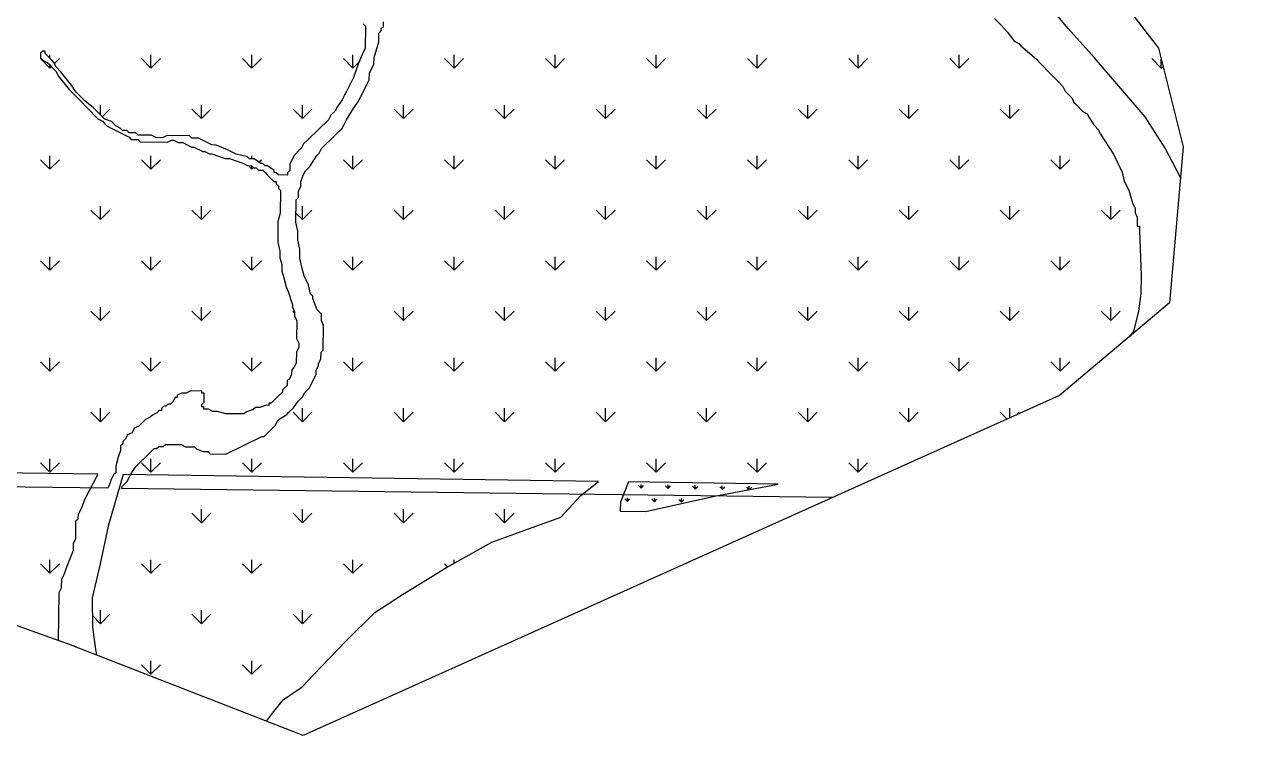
# Model space of a CAD drawing. Header units: metres. Extents: x 266558 to 272991, y 2129469 to 2134388.
# Drawn here: x 270800 to 272991, y 2129469 to 2130733 of the extents above; entities that cross this region are included whole.
import ezdxf

# ---------------------------------------------------------------- set-up
doc = ezdxf.new("R2010")
doc.units = ezdxf.units.M
doc.layers.add('MANGROOVES', color=112, linetype='Continuous')

msp = doc.modelspace()

# ---------------------------------------------------------------- linework, layer by layer
at = {"color": 3}
for points in [[(272846.5, 2132158.6), (272991, 2131925.6), (272728.4, 2131434), (272608.7, 2130959.3), (272815.2, 2130690.9), (272859, 2130515.5), (272834.9, 2130238.4), (272639, 2130073.7), (271294.9, 2129469.3), (270874.5, 2129632.7)], [(270892.3, 2129625.8), (270105.5, 2129907.5), (269915.2, 2130063.3), (269685, 2130276.3), (269254.8, 2130679.7)]]:
    msp.add_lwpolyline(points, dxfattribs=at)
at = {"layer": 'MANGROOVES'}
for p, q in [((272654.6, 2130726.2, 3), (272611.5, 2130778.4, 3)), ((272523.5, 2130743.8, 3), (272535.3, 2130731.7, 3)), ((271401.6, 2130734.2, 3), (271405.5, 2130730.2, 3)), ((271405.5, 2130730.2, 3), (271405, 2130690.4, 3)), ((271429.2, 2130718, 3), (271433.2, 2130721.9, 3)), ((271433.2, 2130721.9, 3), (271433.3, 2130725.9, 3)), ((271433.3, 2130725.9, 3), (271437.3, 2130729.8, 3)), ((271437.3, 2130729.8, 3), (271437.4, 2130737.8, 3)), ((272535.3, 2130731.7, 3), (272547.1, 2130719.6, 3)), ((272701.7, 2130673.8, 3), (272654.6, 2130726.2, 3)), ((271420.7, 2130674.3, 3), (271429, 2130702.1, 3)), ((271429, 2130702.1, 3), (271429.2, 2130718, 3)), ((272547.1, 2130719.6, 3), (272558.8, 2130703.5, 3)), ((272558.8, 2130703.5, 3), (272566.7, 2130699.4, 3)), ((272566.7, 2130699.4, 3), (272570.7, 2130695.4, 3)), ((270828, 2130681.9, 3), (270827.9, 2130673.9, 3)), ((270832.1, 2130685.8, 3), (270828, 2130681.9, 3)), ((270836, 2130685.8, 3), (270832.1, 2130685.8, 3)), ((270836, 2130681.8, 3), (270836, 2130685.8, 3)), ((270839.9, 2130677.8, 3), (270836, 2130681.8, 3)), ((270847.8, 2130669.7, 3), (270839.9, 2130677.8, 3)), ((271400.9, 2130682.5, 3), (271392.7, 2130662.7, 3)), ((271405, 2130690.4, 3), (271400.9, 2130682.5, 3)), ((272570.7, 2130695.4, 3), (272598.2, 2130671.2, 3)), ((270827.9, 2130673.9, 3), (270831.9, 2130669.9, 3)), ((270831.9, 2130669.9, 3), (270839.8, 2130665.8, 3)), ((270839.8, 2130665.8, 3), (270843.7, 2130661.8, 3)), ((270843.7, 2130661.8, 3), (270847.6, 2130657.8, 3)), ((270847.6, 2130657.8, 3), (270855.5, 2130649.7, 3)), ((270851.7, 2130665.7, 3), (270847.8, 2130669.7, 3)), ((270855.6, 2130657.7, 3), (270851.7, 2130665.7, 3)), ((270863.4, 2130649.6, 3), (270855.6, 2130657.7, 3)), ((271392.7, 2130662.7, 3), (271388.6, 2130650.9, 3)), ((271412.4, 2130646.6, 3), (271420.5, 2130662.4, 3)), ((271420.5, 2130662.4, 3), (271420.7, 2130674.3, 3)), ((272598.2, 2130671.2, 3), (272602.1, 2130667.2, 3)), ((272602.1, 2130667.2, 3), (272610, 2130659.1, 3)), ((272610, 2130659.1, 3), (272617.8, 2130651, 3)), ((272791.8, 2130569.2, 3), (272701.7, 2130673.8, 3)), ((270855.5, 2130649.7, 3), (270859.3, 2130641.7, 3)), ((270859.3, 2130641.7, 3), (270878.9, 2130617.6, 3)), ((270883, 2130625.5, 3), (270863.4, 2130649.6, 3)), ((271384.4, 2130639, 3), (271376.3, 2130623.2, 3)), ((271388.6, 2130650.9, 3), (271384.4, 2130639, 3)), ((271408.1, 2130626.7, 3), (271412.2, 2130634.6, 3)), ((271412.2, 2130634.6, 3), (271412.4, 2130646.6, 3)), ((272617.8, 2130651, 3), (272629.6, 2130638.9, 3)), ((272629.6, 2130638.9, 3), (272637.5, 2130630.9, 3)), ((270878.9, 2130617.6, 3), (270894.6, 2130601.5, 3)), ((270890.8, 2130613.5, 3), (270883, 2130625.5, 3)), ((270906.5, 2130597.3, 3), (270890.8, 2130613.5, 3)), ((271372.2, 2130615.3, 3), (271368.1, 2130607.3, 3)), ((271376.3, 2130623.2, 3), (271372.2, 2130615.3, 3)), ((271395.9, 2130603, 3), (271404.1, 2130618.8, 3)), ((271404.1, 2130618.8, 3), (271408.1, 2130626.7, 3)), ((272637.5, 2130630.9, 3), (272645.3, 2130622.8, 3)), ((272645.3, 2130622.8, 3), (272649.2, 2130614.8, 3)), ((272649.2, 2130614.8, 3), (272661, 2130602.7, 3)), ((270894.6, 2130601.5, 3), (270914.3, 2130581.3, 3)), ((270922.3, 2130585.2, 3), (270906.5, 2130597.3, 3)), ((271364, 2130599.4, 3), (271355.9, 2130587.6, 3)), ((271368.1, 2130607.3, 3), (271364, 2130599.4, 3)), ((271383.7, 2130583.3, 3), (271391.8, 2130595.1, 3)), ((271391.8, 2130595.1, 3), (271395.9, 2130603, 3)), ((272661, 2130602.7, 3), (272664.8, 2130594.7, 3)), ((272664.8, 2130594.7, 3), (272668.8, 2130590.7, 3)), ((272668.8, 2130590.7, 3), (272680.6, 2130578.6, 3)), ((270914.3, 2130581.3, 3), (270926, 2130569.2, 3)), ((270934.1, 2130573.1, 3), (270922.3, 2130585.2, 3)), ((270926, 2130569.2, 3), (270930, 2130565.2, 3)), ((270941.9, 2130565.1, 3), (270934.1, 2130573.1, 3)), ((271343.8, 2130571.9, 3), (271339.7, 2130563.9, 3)), ((271347.8, 2130575.8, 3), (271343.8, 2130571.9, 3)), ((271351.8, 2130579.7, 3), (271347.8, 2130575.8, 3)), ((271355.9, 2130587.6, 3), (271351.8, 2130579.7, 3)), ((271371.5, 2130563.5, 3), (271383.7, 2130583.3, 3)), ((272680.6, 2130578.6, 3), (272688.5, 2130574.5, 3)), ((272688.5, 2130574.5, 3), (272692.3, 2130566.5, 3)), ((272826.9, 2130513.1, 3), (272791.8, 2130569.2, 3)), ((270930, 2130565.2, 3), (270937.9, 2130561.1, 3)), ((270937.9, 2130561.1, 3), (270941.8, 2130557.1, 3)), ((270941.8, 2130557.1, 3), (270945.7, 2130553.1, 3)), ((270953.8, 2130560.9, 3), (270941.9, 2130565.1, 3)), ((270945.7, 2130553.1, 3), (270953.6, 2130549, 3)), ((270953.6, 2130549, 3), (270961.5, 2130544.9, 3)), ((270961.6, 2130552.9, 3), (270953.8, 2130560.9, 3)), ((270969.5, 2130548.8, 3), (270961.6, 2130552.9, 3)), ((270973.5, 2130544.8, 3), (270969.5, 2130548.8, 3)), ((271339.7, 2130563.9, 3), (271303.5, 2130528.6, 3)), ((271359.3, 2130543.8, 3), (271363.4, 2130547.7, 3)), ((271363.4, 2130547.7, 3), (271367.5, 2130555.6, 3)), ((271367.5, 2130555.6, 3), (271371.5, 2130563.5, 3)), ((272692.3, 2130566.5, 3), (272700.1, 2130554.5, 3)), ((272700.1, 2130554.5, 3), (272708, 2130546.4, 3)), ((272708, 2130546.4, 3), (272711.9, 2130538.4, 3)), ((270961.5, 2130544.9, 3), (270985.3, 2130532.7, 3)), ((270981.4, 2130544.7, 3), (270973.5, 2130544.8, 3)), ((270985.4, 2130540.6, 3), (270981.4, 2130544.7, 3)), ((270985.3, 2130532.7, 3), (270989.2, 2130528.6, 3)), ((270997.3, 2130540.5, 3), (270985.4, 2130540.6, 3)), ((270989.2, 2130528.6, 3), (271001.1, 2130528.5, 3)), ((271001.2, 2130536.4, 3), (270997.3, 2130540.5, 3)), ((271001.1, 2130528.5, 3), (271005, 2130524.5, 3)), ((271025.1, 2130536.1, 3), (271001.2, 2130536.4, 3)), ((271005, 2130524.5, 3), (271052.8, 2130523.9, 3)), ((271033, 2130532.1, 3), (271025.1, 2130536.1, 3)), ((271044.9, 2130531.9, 3), (271033, 2130532.1, 3)), ((271052.9, 2130535.8, 3), (271044.9, 2130531.9, 3)), ((271052.8, 2130523.9, 3), (271060.8, 2130527.7, 3)), ((271092.7, 2130535.3, 3), (271052.9, 2130535.8, 3)), ((271060.8, 2130527.7, 3), (271064.8, 2130527.7, 3)), ((271064.8, 2130527.7, 3), (271072.7, 2130523.6, 3)), ((271072.7, 2130523.6, 3), (271080.6, 2130523.5, 3)), ((271080.6, 2130523.5, 3), (271096.4, 2130515.3, 3)), ((271096.6, 2130531.2, 3), (271092.7, 2130535.3, 3)), ((271108.6, 2130531.1, 3), (271096.6, 2130531.2, 3)), ((271132.3, 2130518.9, 3), (271108.6, 2130531.1, 3)), ((271303.5, 2130528.6, 3), (271295.4, 2130520.7, 3)), ((271327.1, 2130512.4, 3), (271351.3, 2130535.9, 3)), ((271351.3, 2130535.9, 3), (271359.3, 2130543.8, 3)), ((272711.9, 2130538.4, 3), (272719.7, 2130526.4, 3)), ((272719.7, 2130526.4, 3), (272727.5, 2130514.4, 3)), ((271096.4, 2130515.3, 3), (271100.4, 2130515.3, 3)), ((271100.4, 2130515.3, 3), (271116.2, 2130507.1, 3)), ((271116.2, 2130507.1, 3), (271120.2, 2130507.1, 3)), ((271120.2, 2130507.1, 3), (271128.1, 2130503, 3)), ((271128.1, 2130503, 3), (271132.1, 2130502.9, 3)), ((271132.1, 2130502.9, 3), (271155.8, 2130494.7, 3)), ((271140.2, 2130518.8, 3), (271132.3, 2130518.9, 3)), ((271160, 2130510.5, 3), (271140.2, 2130518.8, 3)), ((271175.8, 2130502.4, 3), (271160, 2130510.5, 3)), ((271195.7, 2130498.1, 3), (271175.8, 2130502.4, 3)), ((271287.3, 2130508.9, 3), (271279.2, 2130501.1, 3)), ((271291.3, 2130512.8, 3), (271287.3, 2130508.9, 3)), ((271295.4, 2130520.7, 3), (271291.3, 2130512.8, 3)), ((271319, 2130500.5, 3), (271323, 2130504.5, 3)), ((271323, 2130504.5, 3), (271327.1, 2130512.4, 3)), ((272727.5, 2130514.4, 3), (272735.3, 2130502.3, 3)), ((272735.3, 2130502.3, 3), (272743, 2130486.3, 3)), ((272854.1, 2130461, 3), (272826.9, 2130513.1, 3)), ((271155.8, 2130494.7, 3), (271163.8, 2130494.6, 3)), ((271163.8, 2130494.6, 3), (271187.5, 2130486.3, 3)), ((271187.5, 2130486.3, 3), (271195.5, 2130482.2, 3)), ((271195.5, 2130482.2, 3), (271203.4, 2130482.1, 3)), ((271199.6, 2130494.1, 3), (271195.7, 2130498.1, 3)), ((271207.5, 2130494, 3), (271199.6, 2130494.1, 3)), ((271203.4, 2130482.1, 3), (271207.3, 2130478.1, 3)), ((271219.4, 2130485.9, 3), (271207.5, 2130494, 3)), ((271223.3, 2130485.9, 3), (271219.4, 2130485.9, 3)), ((271227.3, 2130481.8, 3), (271223.3, 2130485.9, 3)), ((271231.2, 2130481.8, 3), (271227.3, 2130481.8, 3)), ((271243.1, 2130473.7, 3), (271231.2, 2130481.8, 3)), ((271271.1, 2130485.2, 3), (271270.9, 2130473.3, 3)), ((271275.2, 2130493.2, 3), (271271.1, 2130485.2, 3)), ((271279.2, 2130501.1, 3), (271275.2, 2130493.2, 3)), ((271302.8, 2130476.9, 3), (271306.8, 2130480.8, 3)), ((271306.8, 2130480.8, 3), (271319, 2130500.5, 3)), ((272743, 2130486.3, 3), (272750.8, 2130470.3, 3)), ((271207.3, 2130478.1, 3), (271211.3, 2130478.1, 3)), ((271211.3, 2130478.1, 3), (271215.2, 2130474, 3)), ((271215.2, 2130474, 3), (271223.2, 2130473.9, 3)), ((271223.2, 2130473.9, 3), (271227.1, 2130469.9, 3)), ((271227.1, 2130469.9, 3), (271231, 2130465.9, 3)), ((271231, 2130465.9, 3), (271235, 2130461.8, 3)), ((271235, 2130461.8, 3), (271242.8, 2130453.8, 3)), ((271243, 2130469.7, 3), (271243.1, 2130473.7, 3)), ((271247, 2130469.6, 3), (271243, 2130469.7, 3)), ((271250.9, 2130465.6, 3), (271247, 2130469.6, 3)), ((271266.8, 2130465.4, 3), (271250.9, 2130465.6, 3)), ((271266.9, 2130469.4, 3), (271266.8, 2130465.4, 3)), ((271270.9, 2130473.3, 3), (271266.9, 2130469.4, 3)), ((271290.6, 2130453.2, 3), (271294.7, 2130465.1, 3)), ((271294.7, 2130465.1, 3), (271298.8, 2130473, 3)), ((271298.8, 2130473, 3), (271302.8, 2130476.9, 3)), ((272750.8, 2130470.3, 3), (272754.5, 2130454.3, 3)), ((272854.2, 2130460.5, 3), (272854.1, 2130461, 3)), ((271242.8, 2130453.8, 3), (271246.8, 2130453.7, 3)), ((271246.8, 2130453.7, 3), (271246.8, 2130449.7, 3)), ((271246.8, 2130449.7, 3), (271250.7, 2130445.7, 3)), ((271250.7, 2130445.7, 3), (271250.6, 2130441.7, 3)), ((271250.6, 2130441.7, 3), (271254.6, 2130437.7, 3)), ((271254.6, 2130437.7, 3), (271254, 2130397.9, 3)), ((271286.2, 2130425.4, 3), (271286.4, 2130437.3, 3)), ((271286.4, 2130437.3, 3), (271290.5, 2130445.2, 3)), ((271290.5, 2130445.2, 3), (271290.6, 2130453.2, 3)), ((272754.5, 2130454.3, 3), (272762.3, 2130438.3, 3)), ((272762.3, 2130438.3, 3), (272766.1, 2130426.3, 3)), ((271281.7, 2130381.7, 3), (271282.2, 2130421.4, 3)), ((271282.2, 2130421.4, 3), (271286.2, 2130425.4, 3)), ((272766.1, 2130426.3, 3), (272769.9, 2130414.3, 3)), ((272769.9, 2130414.3, 3), (272773.8, 2130406.3, 3)), ((271254, 2130397.9, 3), (271249.9, 2130382.1, 3)), ((272773.8, 2130406.3, 3), (272773.7, 2130398.4, 3)), ((272773.7, 2130398.4, 3), (272777.6, 2130390.4, 3)), ((271249.9, 2130382.1, 3), (271249.4, 2130346.3, 3)), ((271285.5, 2130365.7, 3), (271281.7, 2130381.7, 3)), ((272777.5, 2130382.4, 3), (272777.4, 2130374.5, 3)), ((272777.4, 2130374.5, 3), (272781.4, 2130374.4, 3)), ((272777.6, 2130390.4, 3), (272777.5, 2130382.4, 3)), ((272781.4, 2130374.4, 3), (272781.3, 2130366.4, 3)), ((271285.3, 2130349.8, 3), (271285.5, 2130365.7, 3)), ((271289, 2130333.8, 3), (271285.3, 2130349.8, 3)), ((272781.3, 2130366.4, 3), (272784.2, 2130286.8, 3)), ((271249.4, 2130346.3, 3), (271253.2, 2130330.3, 3)), ((271253.2, 2130330.3, 3), (271253, 2130318.4, 3)), ((271288.8, 2130317.9, 3), (271289, 2130333.8, 3)), ((271253, 2130318.4, 3), (271256.9, 2130306.4, 3)), ((271256.9, 2130306.4, 3), (271256.7, 2130294.4, 3)), ((271292.6, 2130301.9, 3), (271288.8, 2130317.9, 3)), ((271256.7, 2130294.4, 3), (271260.5, 2130282.5, 3)), ((271260.5, 2130282.5, 3), (271264.3, 2130266.5, 3)), ((271296.4, 2130286, 3), (271292.6, 2130301.9, 3)), ((271304.1, 2130270, 3), (271296.4, 2130286, 3)), ((272784.2, 2130286.8, 3), (272783.8, 2130255, 3)), ((271264.3, 2130266.5, 3), (271268.2, 2130258.5, 3)), ((271307.9, 2130254, 3), (271304.1, 2130270, 3)), ((271268.2, 2130258.5, 3), (271275.8, 2130234.5, 3)), ((271311.8, 2130250, 3), (271307.9, 2130254, 3)), ((271311.8, 2130246, 3), (271311.8, 2130250, 3)), ((271319.5, 2130226, 3), (271311.8, 2130246, 3)), ((272783.8, 2130255, 3), (272779.4, 2130223.2, 3)), ((271275.8, 2130234.5, 3), (271275.8, 2130230.5, 3)), ((271275.8, 2130230.5, 3), (271279.6, 2130222.5, 3)), ((271279.6, 2130222.5, 3), (271279.5, 2130214.6, 3)), ((271323.4, 2130222, 3), (271319.5, 2130226, 3)), ((271327.3, 2130217.9, 3), (271323.4, 2130222, 3)), ((271327.2, 2130206, 3), (271327.3, 2130217.9, 3)), ((272779.4, 2130223.2, 3), (272771, 2130187.5, 3)), ((271279.5, 2130214.6, 3), (271283.4, 2130206.6, 3)), ((271283.4, 2130206.6, 3), (271283, 2130174.7, 3)), ((271331, 2130198, 3), (271327.2, 2130206, 3)), ((271330.5, 2130154.2, 3), (271331, 2130198, 3)), ((271283, 2130174.7, 3), (271286.9, 2130166.7, 3)), ((272771, 2130187.5, 3), (272762.9, 2130177.7, 3)), ((271282.7, 2130150.9, 3), (271282.5, 2130131, 3)), ((271286.8, 2130158.8, 3), (271282.7, 2130150.9, 3)), ((271286.9, 2130166.7, 3), (271286.8, 2130158.8, 3)), ((271326.5, 2130150.3, 3), (271330.5, 2130154.2, 3)), ((271282.5, 2130131, 3), (271278.4, 2130123.1, 3)), ((271322.2, 2130130.5, 3), (271326.3, 2130138.4, 3)), ((271322.2, 2130126.5, 3), (271322.2, 2130130.5, 3)), ((271326.3, 2130138.4, 3), (271326.5, 2130150.3, 3)), ((271274.2, 2130111.2, 3), (271270.2, 2130103.3, 3)), ((271274.3, 2130119.2, 3), (271274.2, 2130111.2, 3)), ((271278.4, 2130123.1, 3), (271274.3, 2130119.2, 3)), ((271309.8, 2130094.8, 3), (271318, 2130110.6, 3)), ((271318, 2130110.6, 3), (271318.1, 2130118.6, 3)), ((271318.1, 2130118.6, 3), (271322.2, 2130126.5, 3)), ((271266, 2130091.4, 3), (271258, 2130083.6, 3)), ((271266.1, 2130099.4, 3), (271266, 2130091.4, 3)), ((271270.2, 2130103.3, 3), (271266.1, 2130099.4, 3)), ((271297.7, 2130079.1, 3), (271305.8, 2130086.9, 3)), ((271305.8, 2130086.9, 3), (271309.8, 2130094.8, 3)), ((271066.9, 2130070.1, 3), (271062.8, 2130062.2, 3)), ((271070.8, 2130070, 3), (271066.9, 2130070.1, 3)), ((271070.9, 2130074, 3), (271070.8, 2130070, 3)), ((271078.9, 2130077.9, 3), (271070.9, 2130074, 3)), ((271086.8, 2130077.8, 3), (271078.9, 2130077.9, 3)), ((271094.8, 2130081.7, 3), (271086.8, 2130077.8, 3)), ((271114.7, 2130081.4, 3), (271094.8, 2130081.7, 3)), ((271114.7, 2130077.4, 3), (271114.7, 2130081.4, 3)), ((271118.7, 2130077.4, 3), (271114.7, 2130077.4, 3)), ((271118.5, 2130061.5, 3), (271118.7, 2130077.4, 3)), ((271245.8, 2130067.8, 3), (271237.8, 2130059.9, 3)), ((271249.9, 2130071.7, 3), (271245.8, 2130067.8, 3)), ((271257.9, 2130079.6, 3), (271249.9, 2130071.7, 3)), ((271258, 2130083.6, 3), (271257.9, 2130079.6, 3)), ((271277.5, 2130051.5, 3), (271285.6, 2130063.3, 3)), ((271285.6, 2130063.3, 3), (271293.6, 2130071.2, 3)), ((271293.6, 2130071.2, 3), (271297.7, 2130079.1, 3)), ((271034.7, 2130042.6, 3), (271026.7, 2130038.8, 3)), ((271038.7, 2130046.6, 3), (271034.7, 2130042.6, 3)), ((271042.7, 2130046.5, 3), (271038.7, 2130046.6, 3)), ((271046.8, 2130054.4, 3), (271042.7, 2130050.5, 3)), ((271042.7, 2130050.5, 3), (271042.7, 2130046.5, 3)), ((271050.7, 2130054.4, 3), (271046.8, 2130054.4, 3)), ((271054.8, 2130058.3, 3), (271050.7, 2130054.4, 3)), ((271058.7, 2130058.3, 3), (271054.8, 2130058.3, 3)), ((271062.8, 2130062.2, 3), (271058.7, 2130058.3, 3)), ((271114.4, 2130057.5, 3), (271118.5, 2130061.5, 3)), ((271114.4, 2130053.6, 3), (271114.4, 2130057.5, 3)), ((271118.4, 2130053.5, 3), (271114.4, 2130053.6, 3)), ((271118.3, 2130049.5, 3), (271118.4, 2130053.5, 3)), ((271126.3, 2130049.4, 3), (271118.3, 2130049.5, 3)), ((271134.2, 2130045.3, 3), (271126.3, 2130049.4, 3)), ((271142.1, 2130045.2, 3), (271134.2, 2130045.3, 3)), ((271158, 2130041.1, 3), (271142.1, 2130045.2, 3)), ((271189.8, 2130040.7, 3), (271158, 2130041.1, 3)), ((271193.8, 2130044.6, 3), (271189.8, 2130040.7, 3)), ((271205.8, 2130048.4, 3), (271193.8, 2130044.6, 3)), ((271209.8, 2130052.3, 3), (271205.8, 2130048.4, 3)), ((271217.8, 2130052.2, 3), (271209.8, 2130052.3, 3)), ((271229.8, 2130056.1, 3), (271217.8, 2130052.2, 3)), ((271233.8, 2130056, 3), (271229.8, 2130056.1, 3)), ((271237.8, 2130059.9, 3), (271233.8, 2130060, 3)), ((271233.8, 2130060, 3), (271233.8, 2130056, 3)), ((271265.4, 2130039.7, 3), (271269.4, 2130043.6, 3)), ((271269.4, 2130043.6, 3), (271277.5, 2130051.5, 3)), ((271002.5, 2130019.2, 3), (270994.5, 2130015.3, 3)), ((271014.6, 2130031, 3), (271002.5, 2130019.2, 3)), ((271022.6, 2130034.8, 3), (271014.6, 2130031, 3)), ((271026.7, 2130038.8, 3), (271022.6, 2130034.8, 3)), ((271237.2, 2130012.2, 3), (271245.2, 2130020.1, 3)), ((271245.2, 2130020.1, 3), (271249.3, 2130028, 3)), ((271249.3, 2130028, 3), (271253.3, 2130031.9, 3)), ((271253.3, 2130031.9, 3), (271265.4, 2130039.7, 3)), ((270982.5, 2130003.5, 3), (270978.4, 2129995.6, 3)), ((270990.5, 2130007.4, 3), (270982.5, 2130003.5, 3)), ((270994.5, 2130015.3, 3), (270990.5, 2130007.4, 3)), ((271157.1, 2129969.5, 3), (271221.1, 2130000.5, 3)), ((271221.1, 2130000.5, 3), (271225.1, 2130000.4, 3)), ((271225.1, 2130000.4, 3), (271229.1, 2130004.3, 3)), ((271229.1, 2130004.3, 3), (271233.1, 2130008.3, 3)), ((271233.1, 2130008.3, 3), (271237.2, 2130012.2, 3)), ((270970.2, 2129975.8, 3), (270966, 2129963.9, 3)), ((270970.3, 2129983.8, 3), (270970.2, 2129975.8, 3)), ((270974.3, 2129987.7, 3), (270970.3, 2129983.8, 3)), ((270978.4, 2129995.6, 3), (270974.3, 2129991.7, 3)), ((270974.3, 2129991.7, 3), (270974.3, 2129987.7, 3)), ((271025.9, 2129975.1, 3), (271029.9, 2129979, 3)), ((271029.9, 2129979, 3), (271033.9, 2129979, 3)), ((271033.9, 2129979, 3), (271037.9, 2129982.9, 3)), ((271037.9, 2129982.9, 3), (271045.8, 2129982.8, 3)), ((271045.8, 2129982.8, 3), (271049.9, 2129986.7, 3)), ((271049.9, 2129986.7, 3), (271077.7, 2129986.4, 3)), ((271077.7, 2129986.4, 3), (271085.6, 2129982.3, 3)), ((271085.6, 2129982.3, 3), (271101.5, 2129982.1, 3)), ((271101.5, 2129982.1, 3), (271105.5, 2129978.1, 3)), ((271105.5, 2129978.1, 3), (271117.3, 2129973.9, 3)), ((270966, 2129963.9, 3), (270961.9, 2129948.1, 3)), ((270997.7, 2129947.6, 3), (271005.7, 2129955.5, 3)), ((271005.7, 2129955.5, 3), (271013.8, 2129963.3, 3)), ((271013.8, 2129963.3, 3), (271021.8, 2129971.2, 3)), ((271021.8, 2129971.2, 3), (271025.9, 2129975.1, 3)), ((271117.3, 2129973.9, 3), (271125.3, 2129973.8, 3)), ((271125.3, 2129973.8, 3), (271129.2, 2129969.8, 3)), ((271129.2, 2129969.8, 3), (271157.1, 2129969.5, 3)), ((270930, 2129933.6, 3), (270402.5, 2129941.3, 3)), ((270927.9, 2129929.6, 3), (270930, 2129933.6, 3)), ((270974.5, 2129932.9, 3), (270948, 2129841.4, 3)), ((270957.7, 2129932.2, 3), (270953.6, 2129924.3, 3)), ((270961.7, 2129936.1, 3), (270957.7, 2129932.2, 3)), ((270961.9, 2129948.1, 3), (270961.7, 2129936.1, 3)), ((271819.9, 2129920.6, 3), (270974.5, 2129932.9, 3)), ((270985.5, 2129927.9, 3), (270989.5, 2129935.8, 3)), ((270989.5, 2129935.8, 3), (270997.7, 2129947.6, 3)), ((270947.4, 2129908.5, 3), (270420.4, 2129915.2, 3)), ((270915.6, 2129905.9, 3), (270927.9, 2129929.6, 3)), ((270949.5, 2129912.4, 3), (270947.4, 2129908.5, 3)), ((270953.6, 2129924.3, 3), (270949.5, 2129912.4, 3)), ((270972, 2129908.2, 3), (270973.3, 2129912.1, 3)), ((270973.3, 2129912.1, 3), (270981.4, 2129920, 3)), ((270981.4, 2129920, 3), (270985.5, 2129927.9, 3)), ((271788.1, 2129895.8, 3), (271819.9, 2129920.6, 3)), ((271873.1, 2129919.8, 3), (271858.8, 2129884.1, 3)), ((272138.9, 2129915.9, 3), (271873.1, 2129919.8, 3)), ((272029, 2129894.9, 3), (272138.9, 2129915.9, 3)), ((270899.2, 2129870.3, 3), (270907.4, 2129890.1, 3)), ((270907.4, 2129890.1, 3), (270915.6, 2129905.9, 3)), ((272234.9, 2129892, 3), (270972, 2129908.2, 3)), ((271752.6, 2129857.5, 3), (271788.1, 2129895.8, 3)), ((271903.3, 2129867.2, 3), (272029, 2129894.9, 3)), ((270895.1, 2129862.4, 3), (270899.2, 2129870.3, 3)), ((271858.8, 2129884.1, 3), (271858.1, 2129867.9, 3)), ((271858.1, 2129867.9, 3), (271903.3, 2129867.2, 3)), ((270890.4, 2129818.7, 3), (270890.9, 2129850.5, 3)), ((270890.9, 2129850.5, 3), (270895, 2129854.4, 3)), ((270895, 2129854.4, 3), (270895.1, 2129862.4, 3)), ((271701.7, 2129838.6, 3), (271752.6, 2129857.5, 3)), ((270948, 2129841.4, 3), (270933.7, 2129774.5, 3)), ((271630.1, 2129812.6, 3), (271701.7, 2129838.6, 3)), ((270886.2, 2129798.8, 3), (270886.3, 2129810.8, 3)), ((270886.3, 2129810.8, 3), (270890.4, 2129818.7, 3)), ((271549.3, 2129767.7, 3), (271630.1, 2129812.6, 3)), ((270873.8, 2129767.1, 3), (270882, 2129786.9, 3)), ((270882, 2129786.9, 3), (270886.2, 2129798.8, 3)), ((270869.6, 2129755.3, 3), (270873.8, 2129767.1, 3)), ((270933.7, 2129774.5, 3), (270919.6, 2129713.7, 3)), ((271471.3, 2129719.9, 3), (271549.3, 2129767.7, 3)), ((270865.3, 2129731.4, 3), (270865.5, 2129747.3, 3)), ((270865.5, 2129747.3, 3), (270869.6, 2129755.3, 3)), ((270859.9, 2129637.4, 3), (270861.2, 2129723.5, 3)), ((270861.2, 2129723.5, 3), (270865.3, 2129731.4, 3)), ((270919.6, 2129713.7, 3), (270920.3, 2129661.5, 3)), ((271422.1, 2129687.8, 3), (271471.3, 2129719.9, 3)), ((271370.3, 2129636.9, 3), (271422.1, 2129687.8, 3)), ((270920.3, 2129661.5, 3), (270925.6, 2129622.1, 3)), ((271312.9, 2129576.9, 3), (271370.3, 2129636.9, 3)), ((270925.6, 2129622.1, 3), (270927.2, 2129612.3, 3)), ((271292.9, 2129555.4, 3), (271312.9, 2129576.9, 3)), ((271259.1, 2129532.3, 3), (271292.9, 2129555.4, 3)), ((271240.1, 2129508.5, 3), (271259.1, 2129532.3, 3)), ((271229.8, 2129494.6, 3), (271240.1, 2129508.5, 3))]:
    msp.add_line(p, q, dxfattribs=at)
at = {"layer": 'MANGROOVES', "linetype": 'Continuous'}
for p, q in [((270844.5, 2130673), (270844.5, 2130679.4)), ((271024.1, 2130655.6), (271024.1, 2130679.4)), ((271203.7, 2130655.6), (271203.7, 2130679.4)), ((271383.3, 2130655.6), (271383.3, 2130679.4)), ((271562.9, 2130655.6), (271562.9, 2130679.4)), ((271742.6, 2130655.6), (271742.6, 2130679.4)), ((271922.2, 2130655.6), (271922.2, 2130679.4)), ((272101.8, 2130655.6), (272101.8, 2130679.4)), ((272281.4, 2130655.6), (272281.4, 2130679.4)), ((272461, 2130655.6), (272461, 2130679.4)), ((270844.5, 2130655.6), (270827.7, 2130672.4)), ((270844.5, 2130655.6), (270844.5, 2130661)), ((270844.5, 2130655.6), (270847.2, 2130658.2)), ((270852.7, 2130663.7), (270861.4, 2130672.4)), ((271024.1, 2130655.6), (271007.3, 2130672.4)), ((271024.1, 2130655.6), (271041, 2130672.4)), ((271203.7, 2130655.6), (271186.9, 2130672.4)), ((271203.7, 2130655.6), (271220.6, 2130672.4)), ((271383.3, 2130655.6), (271366.5, 2130672.4)), ((271383.3, 2130655.6), (271394.2, 2130666.5)), ((271562.9, 2130655.6), (271546.1, 2130672.4)), ((271562.9, 2130655.6), (271579.8, 2130672.4)), ((271742.6, 2130655.6), (271725.7, 2130672.4)), ((271742.6, 2130655.6), (271759.4, 2130672.4)), ((271922.2, 2130655.6), (271905.3, 2130672.4)), ((271922.2, 2130655.6), (271939, 2130672.4)), ((272101.8, 2130655.6), (272084.9, 2130672.4)), ((272101.8, 2130655.6), (272118.6, 2130672.4)), ((272281.4, 2130655.6), (272264.5, 2130672.4)), ((272281.4, 2130655.6), (272298.2, 2130672.4)), ((272461, 2130655.6), (272444.1, 2130672.4)), ((272461, 2130655.6), (272477.8, 2130672.4)), ((272820.2, 2130655.6), (272803.3, 2130672.4)), ((272820.2, 2130655.6), (272820.2, 2130671.1)), ((272820.2, 2130655.6), (272823.3, 2130658.7)), ((270934.3, 2130572.8), (270934.3, 2130589.6)), ((271113.9, 2130565.8), (271113.9, 2130589.6)), ((271293.5, 2130565.8), (271293.5, 2130589.6)), ((271473.1, 2130565.8), (271473.1, 2130589.6)), ((271652.7, 2130565.8), (271652.7, 2130589.6)), ((271832.4, 2130565.8), (271832.4, 2130589.6)), ((272012, 2130565.8), (272012, 2130589.6)), ((272191.6, 2130565.8), (272191.6, 2130589.6)), ((272371.2, 2130565.8), (272371.2, 2130589.6)), ((272550.8, 2130565.8), (272550.8, 2130589.6)), ((270937.8, 2130569.3), (270951.2, 2130582.6)), ((271113.9, 2130565.8), (271097.1, 2130582.6)), ((271113.9, 2130565.8), (271130.8, 2130582.6)), ((271293.5, 2130565.8), (271276.7, 2130582.6)), ((271293.5, 2130565.8), (271310.4, 2130582.6)), ((271473.1, 2130565.8), (271456.3, 2130582.6)), ((271473.1, 2130565.8), (271490, 2130582.6)), ((271652.7, 2130565.8), (271635.9, 2130582.6)), ((271652.7, 2130565.8), (271669.6, 2130582.6)), ((271832.4, 2130565.8), (271815.5, 2130582.6)), ((271832.4, 2130565.8), (271849.2, 2130582.6)), ((272012, 2130565.8), (271995.1, 2130582.6)), ((272012, 2130565.8), (272028.8, 2130582.6)), ((272191.6, 2130565.8), (272174.7, 2130582.6)), ((272191.6, 2130565.8), (272208.4, 2130582.6)), ((272371.2, 2130565.8), (272354.3, 2130582.6)), ((272371.2, 2130565.8), (272388, 2130582.6)), ((272550.8, 2130565.8), (272533.9, 2130582.6)), ((272550.8, 2130565.8), (272567.6, 2130582.6)), ((270844.5, 2130476), (270827.7, 2130492.8)), ((270844.5, 2130476), (270844.5, 2130499.8)), ((270844.5, 2130476), (270861.4, 2130492.8)), ((271024.1, 2130476), (271007.3, 2130492.8)), ((271024.1, 2130476), (271024.1, 2130499.8)), ((271024.1, 2130476), (271041, 2130492.8)), ((271203.7, 2130476), (271197.5, 2130482.2)), ((271203.7, 2130494.1), (271203.7, 2130499.8)), ((271203.7, 2130476), (271203.7, 2130481.8)), ((271216, 2130488.2), (271220.6, 2130492.8)), ((271383.3, 2130476), (271366.5, 2130492.8)), ((271383.3, 2130476), (271383.3, 2130499.8)), ((271383.3, 2130476), (271400.2, 2130492.8)), ((271562.9, 2130476), (271546.1, 2130492.8)), ((271562.9, 2130476), (271562.9, 2130499.8)), ((271562.9, 2130476), (271579.8, 2130492.8)), ((271742.6, 2130476), (271725.7, 2130492.8)), ((271742.6, 2130476), (271742.6, 2130499.8)), ((271742.6, 2130476), (271759.4, 2130492.8)), ((271922.2, 2130476), (271905.3, 2130492.8)), ((271922.2, 2130476), (271922.2, 2130499.8)), ((271922.2, 2130476), (271939, 2130492.8)), ((272101.8, 2130476), (272084.9, 2130492.8)), ((272101.8, 2130476), (272101.8, 2130499.8)), ((272101.8, 2130476), (272118.6, 2130492.8)), ((272281.4, 2130476), (272264.5, 2130492.8)), ((272281.4, 2130476), (272281.4, 2130499.8)), ((272281.4, 2130476), (272298.2, 2130492.8)), ((272461, 2130476), (272444.1, 2130492.8)), ((272461, 2130476), (272461, 2130499.8)), ((272461, 2130476), (272477.8, 2130492.8)), ((272640.6, 2130476), (272623.7, 2130492.8)), ((272640.6, 2130476), (272640.6, 2130499.8)), ((272640.6, 2130476), (272657.4, 2130492.8)), ((271203.7, 2130476), (271206.6, 2130478.8)), ((270934.3, 2130386.2), (270917.5, 2130403)), ((270934.3, 2130386.2), (270934.3, 2130410)), ((270934.3, 2130386.2), (270951.2, 2130403)), ((271113.9, 2130386.2), (271097.1, 2130403)), ((271113.9, 2130386.2), (271113.9, 2130410)), ((271113.9, 2130386.2), (271130.8, 2130403)), ((271293.5, 2130386.2), (271281.9, 2130397.8)), ((271293.5, 2130386.2), (271293.5, 2130410)), ((271293.5, 2130386.2), (271310.4, 2130403)), ((271473.1, 2130386.2), (271456.3, 2130403)), ((271473.1, 2130386.2), (271473.1, 2130410)), ((271473.1, 2130386.2), (271490, 2130403)), ((271652.7, 2130386.2), (271635.9, 2130403)), ((271652.7, 2130386.2), (271652.7, 2130410)), ((271652.7, 2130386.2), (271669.6, 2130403)), ((271832.4, 2130386.2), (271815.5, 2130403)), ((271832.4, 2130386.2), (271832.4, 2130410)), ((271832.4, 2130386.2), (271849.2, 2130403)), ((272012, 2130386.2), (271995.1, 2130403)), ((272012, 2130386.2), (272012, 2130410)), ((272012, 2130386.2), (272028.8, 2130403)), ((272191.6, 2130386.2), (272174.7, 2130403)), ((272191.6, 2130386.2), (272191.6, 2130410)), ((272191.6, 2130386.2), (272208.4, 2130403)), ((272371.2, 2130386.2), (272354.3, 2130403)), ((272371.2, 2130386.2), (272371.2, 2130410)), ((272371.2, 2130386.2), (272388, 2130403)), ((272550.8, 2130386.2), (272533.9, 2130403)), ((272550.8, 2130386.2), (272550.8, 2130410)), ((272550.8, 2130386.2), (272567.6, 2130403)), ((272730.4, 2130386.2), (272713.5, 2130403)), ((272730.4, 2130386.2), (272730.4, 2130410)), ((272730.4, 2130386.2), (272747.2, 2130403)), ((270844.5, 2130296.4), (270827.7, 2130313.2)), ((270844.5, 2130296.4), (270844.5, 2130320.2)), ((270844.5, 2130296.4), (270861.4, 2130313.2)), ((271024.1, 2130296.4), (271007.3, 2130313.2)), ((271024.1, 2130296.4), (271024.1, 2130320.2)), ((271024.1, 2130296.4), (271041, 2130313.2)), ((271203.7, 2130296.4), (271186.9, 2130313.2)), ((271203.7, 2130296.4), (271203.7, 2130320.2)), ((271203.7, 2130296.4), (271220.6, 2130313.2)), ((271383.3, 2130296.4), (271366.5, 2130313.2)), ((271383.3, 2130296.4), (271383.3, 2130320.2)), ((271383.3, 2130296.4), (271400.2, 2130313.2)), ((271562.9, 2130296.4), (271546.1, 2130313.2)), ((271562.9, 2130296.4), (271562.9, 2130320.2)), ((271562.9, 2130296.4), (271579.8, 2130313.2)), ((271742.6, 2130296.4), (271725.7, 2130313.2)), ((271742.6, 2130296.4), (271742.6, 2130320.2)), ((271742.6, 2130296.4), (271759.4, 2130313.2)), ((271922.2, 2130296.4), (271905.3, 2130313.2)), ((271922.2, 2130296.4), (271922.2, 2130320.2)), ((271922.2, 2130296.4), (271939, 2130313.2)), ((272101.8, 2130296.4), (272084.9, 2130313.2)), ((272101.8, 2130296.4), (272101.8, 2130320.2)), ((272101.8, 2130296.4), (272118.6, 2130313.2)), ((272281.4, 2130296.4), (272264.5, 2130313.2)), ((272281.4, 2130296.4), (272281.4, 2130320.2)), ((272281.4, 2130296.4), (272298.2, 2130313.2)), ((272461, 2130296.4), (272444.1, 2130313.2)), ((272461, 2130296.4), (272461, 2130320.2)), ((272461, 2130296.4), (272477.8, 2130313.2)), ((272640.6, 2130296.4), (272623.7, 2130313.2)), ((272640.6, 2130296.4), (272640.6, 2130320.2)), ((272640.6, 2130296.4), (272657.4, 2130313.2)), ((270934.3, 2130206.6), (270917.5, 2130223.4)), ((270934.3, 2130206.6), (270934.3, 2130230.4)), ((270934.3, 2130206.6), (270951.2, 2130223.4)), ((271113.9, 2130206.6), (271097.1, 2130223.4)), ((271113.9, 2130206.6), (271113.9, 2130230.4)), ((271113.9, 2130206.6), (271130.8, 2130223.4)), ((271279.6, 2130220.5), (271276.7, 2130223.4)), ((271473.1, 2130206.6), (271456.3, 2130223.4)), ((271473.1, 2130206.6), (271473.1, 2130230.4)), ((271473.1, 2130206.6), (271490, 2130223.4)), ((271652.7, 2130206.6), (271635.9, 2130223.4)), ((271652.7, 2130206.6), (271652.7, 2130230.4)), ((271652.7, 2130206.6), (271669.6, 2130223.4)), ((271832.4, 2130206.6), (271815.5, 2130223.4)), ((271832.4, 2130206.6), (271832.4, 2130230.4)), ((271832.4, 2130206.6), (271849.2, 2130223.4)), ((272012, 2130206.6), (271995.1, 2130223.4)), ((272012, 2130206.6), (272012, 2130230.4)), ((272012, 2130206.6), (272028.8, 2130223.4)), ((272191.6, 2130206.6), (272174.7, 2130223.4)), ((272191.6, 2130206.6), (272191.6, 2130230.4)), ((272191.6, 2130206.6), (272208.4, 2130223.4)), ((272371.2, 2130206.6), (272354.3, 2130223.4)), ((272371.2, 2130206.6), (272371.2, 2130230.4)), ((272371.2, 2130206.6), (272388, 2130223.4)), ((272550.8, 2130206.6), (272533.9, 2130223.4)), ((272550.8, 2130206.6), (272550.8, 2130230.4)), ((272550.8, 2130206.6), (272567.6, 2130223.4)), ((272730.4, 2130206.6), (272713.5, 2130223.4)), ((272730.4, 2130206.6), (272730.4, 2130230.4)), ((272730.4, 2130206.6), (272747.2, 2130223.4)), ((270844.5, 2130116.8), (270827.7, 2130133.6)), ((270844.5, 2130116.8), (270844.5, 2130140.6)), ((270844.5, 2130116.8), (270861.4, 2130133.6)), ((271024.1, 2130116.8), (271007.3, 2130133.6)), ((271024.1, 2130116.8), (271024.1, 2130140.6)), ((271024.1, 2130116.8), (271041, 2130133.6)), ((271203.7, 2130116.8), (271186.9, 2130133.6)), ((271203.7, 2130116.8), (271203.7, 2130140.6)), ((271203.7, 2130116.8), (271220.6, 2130133.6)), ((271383.3, 2130116.8), (271366.5, 2130133.6)), ((271383.3, 2130116.8), (271383.3, 2130140.6)), ((271383.3, 2130116.8), (271400.2, 2130133.6)), ((271562.9, 2130116.8), (271546.1, 2130133.6)), ((271562.9, 2130116.8), (271562.9, 2130140.6)), ((271562.9, 2130116.8), (271579.8, 2130133.6)), ((271742.6, 2130116.8), (271725.7, 2130133.6)), ((271742.6, 2130116.8), (271742.6, 2130140.6)), ((271742.6, 2130116.8), (271759.4, 2130133.6)), ((271922.2, 2130116.8), (271905.3, 2130133.6)), ((271922.2, 2130116.8), (271922.2, 2130140.6)), ((271922.2, 2130116.8), (271939, 2130133.6)), ((272101.8, 2130116.8), (272084.9, 2130133.6)), ((272101.8, 2130116.8), (272101.8, 2130140.6)), ((272101.8, 2130116.8), (272118.6, 2130133.6)), ((272281.4, 2130116.8), (272264.5, 2130133.6)), ((272281.4, 2130116.8), (272281.4, 2130140.6)), ((272281.4, 2130116.8), (272298.2, 2130133.6)), ((272461, 2130116.8), (272444.1, 2130133.6)), ((272461, 2130116.8), (272461, 2130140.6)), ((272461, 2130116.8), (272477.8, 2130133.6)), ((272640.6, 2130116.8), (272623.7, 2130133.6)), ((272640.6, 2130116.8), (272640.6, 2130140.6)), ((272640.6, 2130116.8), (272657.4, 2130133.6)), ((270934.3, 2130026.9), (270917.5, 2130043.8)), ((270934.3, 2130026.9), (270934.3, 2130050.8)), ((270934.3, 2130026.9), (270951.2, 2130043.8)), ((271293.5, 2130026.9), (271276.7, 2130043.8)), ((271293.5, 2130026.9), (271293.5, 2130050.8)), ((271293.5, 2130026.9), (271310.4, 2130043.8)), ((271473.1, 2130026.9), (271456.3, 2130043.8)), ((271473.1, 2130026.9), (271473.1, 2130050.8)), ((271473.1, 2130026.9), (271490, 2130043.8)), ((271652.7, 2130026.9), (271635.9, 2130043.8)), ((271652.7, 2130026.9), (271652.7, 2130050.8)), ((271652.7, 2130026.9), (271669.6, 2130043.8)), ((271832.4, 2130026.9), (271815.5, 2130043.8)), ((271832.4, 2130026.9), (271832.4, 2130050.8)), ((271832.4, 2130026.9), (271849.2, 2130043.8)), ((272012, 2130026.9), (271995.1, 2130043.8)), ((272012, 2130026.9), (272012, 2130050.8)), ((272012, 2130026.9), (272028.8, 2130043.8)), ((272191.6, 2130026.9), (272174.7, 2130043.8)), ((272191.6, 2130026.9), (272191.6, 2130050.8)), ((272191.6, 2130026.9), (272208.4, 2130043.8)), ((272371.2, 2130026.9), (272354.3, 2130043.8)), ((272371.2, 2130026.9), (272371.2, 2130050.8)), ((272371.2, 2130026.9), (272388, 2130043.8)), ((272545.9, 2130031.8), (272533.9, 2130043.8)), ((272550.8, 2130034), (272550.8, 2130050.8)), ((272563.7, 2130039.8), (272567.6, 2130043.8)), ((270844.5, 2129937.1), (270827.7, 2129954)), ((270844.5, 2129937.1), (270844.5, 2129961)), ((270844.5, 2129937.1), (270861.4, 2129954)), ((271024.1, 2129937.1), (271007.3, 2129954)), ((271024.1, 2129937.1), (271024.1, 2129961)), ((271024.1, 2129937.1), (271041, 2129954)), ((271203.7, 2129937.1), (271186.9, 2129954)), ((271203.7, 2129937.1), (271203.7, 2129961)), ((271203.7, 2129937.1), (271220.6, 2129954)), ((271383.3, 2129937.1), (271366.5, 2129954)), ((271383.3, 2129937.1), (271383.3, 2129961)), ((271383.3, 2129937.1), (271400.2, 2129954)), ((271562.9, 2129937.1), (271546.1, 2129954)), ((271562.9, 2129937.1), (271562.9, 2129961)), ((271562.9, 2129937.1), (271579.8, 2129954)), ((271742.6, 2129937.1), (271725.7, 2129954)), ((271742.6, 2129937.1), (271742.6, 2129961)), ((271742.6, 2129937.1), (271759.4, 2129954)), ((271922.2, 2129937.1), (271905.3, 2129954)), ((271922.2, 2129937.1), (271922.2, 2129961)), ((271922.2, 2129937.1), (271939, 2129954)), ((272101.8, 2129937.1), (272084.9, 2129954)), ((272101.8, 2129937.1), (272101.8, 2129961)), ((272101.8, 2129937.1), (272118.6, 2129954)), ((272281.4, 2129937.1), (272264.5, 2129954)), ((272281.4, 2129937.1), (272281.4, 2129961)), ((272281.4, 2129937.1), (272298.2, 2129954)), ((271895.4, 2129908.9), (271890.9, 2129913.5)), ((271895.4, 2129908.9), (271895.5, 2129915.3)), ((271895.4, 2129908.9), (271899.9, 2129913.4)), ((271943.5, 2129908.2), (271939, 2129912.8)), ((271943.5, 2129908.2), (271943.6, 2129914.6)), ((271943.5, 2129908.2), (271948, 2129912.7)), ((271991.6, 2129907.5), (271987.1, 2129912.1)), ((271991.6, 2129907.5), (271991.6, 2129913.9)), ((271991.6, 2129907.5), (271996.1, 2129911.9)), ((272039.6, 2129906.8), (272035.2, 2129911.4)), ((272039.6, 2129906.8), (272039.7, 2129913.2)), ((272039.6, 2129906.8), (272044.2, 2129911.2)), ((272087.7, 2129906.1), (272083.3, 2129910.7)), ((272087.7, 2129906.1), (272087.8, 2129912.5)), ((272087.7, 2129906.1), (272092.3, 2129910.5)), ((271871, 2129885.2), (271866.5, 2129889.8)), ((271871, 2129885.2), (271871.1, 2129891.6)), ((271871, 2129885.2), (271875.5, 2129889.7)), ((271919.1, 2129884.5), (271914.6, 2129889.1)), ((271919.1, 2129884.5), (271919.2, 2129890.9)), ((271919.1, 2129884.5), (271923.6, 2129889)), ((271967.2, 2129883.8), (271962.7, 2129888.4)), ((271967.2, 2129883.8), (271967.2, 2129890.2)), ((271967.2, 2129883.8), (271971.7, 2129888.3)), ((271113.9, 2129847.3), (271113.9, 2129871.2)), ((271293.5, 2129847.3), (271293.5, 2129871.2)), ((271473.1, 2129847.3), (271473.1, 2129871.2)), ((271652.7, 2129847.3), (271652.7, 2129871.2)), ((271113.9, 2129847.3), (271097.1, 2129864.2)), ((271113.9, 2129847.3), (271130.8, 2129864.2)), ((271293.5, 2129847.3), (271276.7, 2129864.2)), ((271293.5, 2129847.3), (271310.4, 2129864.2)), ((271473.1, 2129847.3), (271456.3, 2129864.2)), ((271473.1, 2129847.3), (271490, 2129864.2)), ((271652.7, 2129847.3), (271635.9, 2129864.2)), ((271652.7, 2129847.3), (271669.6, 2129864.2)), ((270844.5, 2129757.5), (270844.5, 2129781.4)), ((271024.1, 2129757.5), (271024.1, 2129781.4)), ((271203.7, 2129757.5), (271203.7, 2129781.4)), ((271383.3, 2129757.5), (271383.3, 2129781.4)), ((271562.9, 2129775.3), (271562.9, 2129781.4)), ((270844.5, 2129757.5), (270827.7, 2129774.4)), ((270844.5, 2129757.5), (270861.4, 2129774.4)), ((271024.1, 2129757.5), (271007.3, 2129774.4)), ((271024.1, 2129757.5), (271041, 2129774.4)), ((271203.7, 2129757.5), (271186.9, 2129774.4)), ((271203.7, 2129757.5), (271220.6, 2129774.4)), ((271383.3, 2129757.5), (271366.5, 2129774.4)), ((271383.3, 2129757.5), (271400.2, 2129774.4)), ((271551.6, 2129768.9), (271546.1, 2129774.4)), ((270934.3, 2129667.7), (270934.3, 2129691.6)), ((271113.9, 2129667.7), (271113.9, 2129691.6)), ((271293.5, 2129667.7), (271293.5, 2129691.6)), ((270934.3, 2129667.7), (270920, 2129682.1)), ((270934.3, 2129667.7), (270951.2, 2129684.6)), ((271113.9, 2129667.7), (271097.1, 2129684.6)), ((271113.9, 2129667.7), (271130.8, 2129684.6)), ((271293.5, 2129667.7), (271276.7, 2129684.6)), ((271293.5, 2129667.7), (271310.4, 2129684.6)), ((271024.1, 2129577.9), (271007.3, 2129594.8)), ((271024.1, 2129577.9), (271024.1, 2129601.7)), ((271024.1, 2129577.9), (271041, 2129594.8)), ((271203.7, 2129577.9), (271186.9, 2129594.8)), ((271203.7, 2129577.9), (271203.7, 2129601.7)), ((271203.7, 2129577.9), (271220.6, 2129594.8))]:
    msp.add_line(p, q, dxfattribs=at)

doc.saveas('drawing.dxf')
